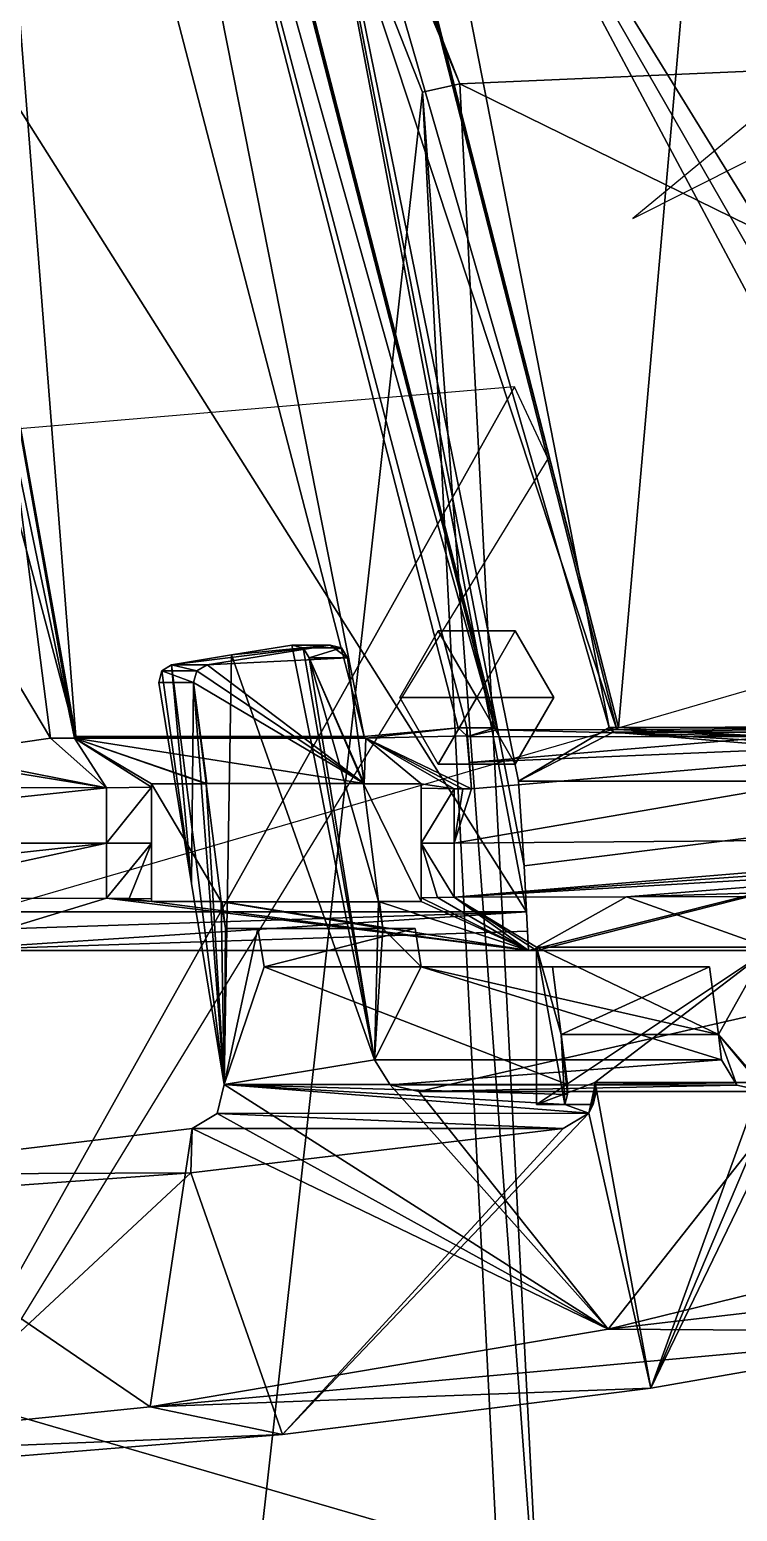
# Model space of a CAD drawing. Header units: millimetres. Extents: x -228 to 228, y -204 to 237.
# Drawn here: x 58.92 to 68.11, y -4.57 to 14.67 of the extents above; entities that cross this region are included whole.
import ezdxf

# ---------------------------------------------------------------- set-up
doc = ezdxf.new("R2010")
doc.units = ezdxf.units.MM
doc.header["$LTSCALE"] = 127.314815
for name, color, linetype in [('2216', 7, 'CONTINUOUS'), ('2518', 7, 'CONTINUOUS'), ('3519', 7, 'CONTINUOUS'), ('3522', 7, 'CONTINUOUS'), ('3524', 7, 'CONTINUOUS'), ('3601', 7, 'CONTINUOUS'), ('3679', 7, 'CONTINUOUS'), ('3680', 7, 'CONTINUOUS'), ('3681', 7, 'CONTINUOUS'), ('3682', 7, 'CONTINUOUS'), ('4965', 7, 'CONTINUOUS'), ('4975', 7, 'CONTINUOUS'), ('4983', 7, 'CONTINUOUS'), ('4984', 7, 'CONTINUOUS'), ('4985', 7, 'CONTINUOUS'), ('4990', 7, 'CONTINUOUS'), ('4994', 7, 'CONTINUOUS'), ('4995', 7, 'CONTINUOUS'), ('4996', 7, 'CONTINUOUS'), ('5001', 7, 'CONTINUOUS'), ('5003', 7, 'CONTINUOUS'), ('5004', 7, 'CONTINUOUS'), ('5005', 7, 'CONTINUOUS'), ('5007', 7, 'CONTINUOUS'), ('5008', 7, 'CONTINUOUS'), ('5010', 7, 'CONTINUOUS'), ('5011', 7, 'CONTINUOUS'), ('5080', 7, 'CONTINUOUS'), ('5081', 7, 'CONTINUOUS'), ('5082', 7, 'CONTINUOUS'), ('5083', 7, 'CONTINUOUS'), ('5084', 7, 'CONTINUOUS'), ('5086', 7, 'CONTINUOUS'), ('5094', 7, 'CONTINUOUS'), ('5101', 7, 'CONTINUOUS'), ('5102', 7, 'CONTINUOUS'), ('5103', 7, 'CONTINUOUS'), ('5105', 7, 'CONTINUOUS'), ('5106', 7, 'CONTINUOUS'), ('5129', 7, 'CONTINUOUS'), ('5130', 7, 'CONTINUOUS'), ('5131', 7, 'CONTINUOUS'), ('5132', 7, 'CONTINUOUS'), ('5134', 7, 'CONTINUOUS'), ('5135', 7, 'CONTINUOUS'), ('5136', 7, 'CONTINUOUS'), ('5137', 7, 'CONTINUOUS'), ('5160', 7, 'CONTINUOUS'), ('5161', 7, 'CONTINUOUS'), ('5169', 7, 'CONTINUOUS'), ('5170', 7, 'CONTINUOUS'), ('5180', 7, 'CONTINUOUS'), ('5182', 7, 'CONTINUOUS'), ('5191', 7, 'CONTINUOUS'), ('5193', 7, 'CONTINUOUS'), ('5194', 7, 'CONTINUOUS'), ('5254', 7, 'CONTINUOUS'), ('5279', 7, 'CONTINUOUS')]:
    doc.layers.add(name, color=color, linetype=linetype)

msp = doc.modelspace()

# ---------------------------------------------------------------- linework, layer by layer
at = {"layer": '2216', "color": 5, "linetype": 'Continuous'}
for points in [[(93.569, 13.453, 1086.02), (47.289, 0, 1088.256), (93.569, -13.453, 1086.02), (93.569, 13.453, 1086.02)], [(47.289, 0, 1088.256), (44.975, -14.613, 1088.256), (93.569, -13.453, 1086.02), (47.289, 0, 1088.256)]]:
    msp.add_3dface(points, dxfattribs=at)
at = {"layer": '2518', "color": 6, "linetype": 'Continuous'}
for points in [[(61.41, 18.205, 1082.098), (58.426, 24.607, 1082.005), (54.318, 10.061, 1080.601), (61.41, 18.205, 1082.098)], [(66.749, 12.218, 1082.586), (78.505, 18.135, 1083.466), (77.713, 21.273, 1083.466), (66.749, 12.218, 1082.586)], [(54.485, -9.124, 1080.601), (65.215, 10.034, 1082.358), (54.484, 9.123, 1080.601), (54.485, -9.124, 1080.601)], [(65.651, 9.098, 1082.395), (65.215, 10.034, 1082.358), (54.485, -9.124, 1080.601), (65.651, 9.098, 1082.395)]]:
    msp.add_3dface(points, dxfattribs=at)
at = {"layer": '3519', "color": 5, "linetype": 'Continuous'}
for points in [[(59.386, -27.633, 1032.99), (47.482, -45.119, 1032.99), (56.261, 33.54, 1032.99), (59.386, -27.633, 1032.99)], [(64.017, 13.86, 1032.99), (59.386, -27.633, 1032.99), (56.261, 33.54, 1032.99), (64.017, 13.86, 1032.99)], [(65.096, -7.265, 1032.99), (59.386, -27.633, 1032.99), (64.017, 13.86, 1032.99), (65.096, -7.265, 1032.99)]]:
    msp.add_3dface(points, dxfattribs=at)
at = {"layer": '3522', "color": 5, "linetype": 'Continuous'}
for points in [[(56.691, 33.796, 1035.99), (82.007, 14.729, 1035.99), (64.505, 13.966, 1035.99), (56.691, 33.796, 1035.99)], [(82.007, 14.729, 1035.99), (93, 0, 1035.99), (64.505, 13.966, 1035.99), (82.007, 14.729, 1035.99)], [(64.505, 13.966, 1035.99), (93, 0, 1035.99), (65.593, -7.321, 1035.99), (64.505, 13.966, 1035.99)], [(93, 0, 1035.99), (89.831, -24.07, 1035.99), (65.593, -7.321, 1035.99), (93, 0, 1035.99)]]:
    msp.add_3dface(points, dxfattribs=at)
at = {"layer": '3524', "color": 5, "linetype": 'Continuous'}
for points in [[(56.691, 33.796, 1035.99), (64.505, 13.966, 1035.99), (56.691, 33.796, 1033.49), (56.691, 33.796, 1035.99)], [(56.691, 33.796, 1033.49), (64.505, 13.966, 1035.99), (64.505, 13.966, 1033.49), (56.691, 33.796, 1033.49)], [(64.505, 13.966, 1035.99), (65.593, -7.321, 1035.99), (64.505, 13.966, 1033.49), (64.505, 13.966, 1035.99)], [(64.505, 13.966, 1033.49), (65.593, -7.321, 1035.99), (65.593, -7.321, 1033.49), (64.505, 13.966, 1033.49)]]:
    msp.add_3dface(points, dxfattribs=at)
at = {"layer": '3601', "color": 5, "linetype": 'Continuous'}
for points in [[(56.261, 33.54, 1032.99), (56.691, 33.796, 1033.49), (64.505, 13.966, 1033.49), (56.261, 33.54, 1032.99)], [(64.017, 13.86, 1032.99), (56.261, 33.54, 1032.99), (64.505, 13.966, 1033.49), (64.017, 13.86, 1032.99)], [(64.017, 13.86, 1032.99), (64.505, 13.966, 1033.49), (65.593, -7.321, 1033.49), (64.017, 13.86, 1032.99)], [(65.096, -7.265, 1032.99), (64.017, 13.86, 1032.99), (65.593, -7.321, 1033.49), (65.096, -7.265, 1032.99)]]:
    msp.add_3dface(points, dxfattribs=at)
at = {"layer": '3679', "color": 5, "linetype": 'Continuous'}
for points in [[(63.722, 6, 1036.99), (64.722, 6, 1036.389), (64.222, 6.866, 1036.99), (63.722, 6, 1036.99)], [(64.222, 6.866, 1036.99), (64.722, 6, 1036.389), (65.222, 6.866, 1036.99), (64.222, 6.866, 1036.99)], [(65.222, 6.866, 1036.99), (64.722, 6, 1036.389), (65.722, 6, 1036.99), (65.222, 6.866, 1036.99)]]:
    msp.add_3dface(points, dxfattribs=at)
at = {"layer": '3680', "color": 5, "linetype": 'Continuous'}
for points in [[(64.223, 6.866, 1037.99), (63.722, 6, 1037.99), (64.222, 6.866, 1036.99), (64.223, 6.866, 1037.99)], [(63.722, 6, 1037.99), (63.722, 6, 1036.99), (64.222, 6.866, 1036.99), (63.722, 6, 1037.99)], [(64.223, 6.866, 1037.99), (64.222, 6.866, 1036.99), (65.222, 6.866, 1036.99), (64.223, 6.866, 1037.99)], [(65.222, 6.866, 1037.99), (64.223, 6.866, 1037.99), (65.222, 6.866, 1036.99), (65.222, 6.866, 1037.99)], [(65.722, 6, 1037.99), (65.222, 6.866, 1037.99), (65.722, 6, 1036.99), (65.722, 6, 1037.99)], [(65.222, 6.866, 1037.99), (65.222, 6.866, 1036.99), (65.722, 6, 1036.99), (65.222, 6.866, 1037.99)]]:
    msp.add_3dface(points, dxfattribs=at)
at = {"layer": '3681', "color": 5, "linetype": 'Continuous'}
for points in [[(64.722, 6, 1036.389), (63.722, 6, 1036.99), (64.222, 5.134, 1036.99), (64.722, 6, 1036.389)], [(65.222, 5.134, 1036.99), (64.722, 6, 1036.389), (64.222, 5.134, 1036.99), (65.222, 5.134, 1036.99)], [(65.722, 6, 1036.99), (64.722, 6, 1036.389), (65.222, 5.134, 1036.99), (65.722, 6, 1036.99)]]:
    msp.add_3dface(points, dxfattribs=at)
at = {"layer": '3682', "color": 5, "linetype": 'Continuous'}
for points in [[(63.722, 6, 1037.99), (64.223, 5.134, 1037.99), (63.722, 6, 1036.99), (63.722, 6, 1037.99)], [(63.722, 6, 1036.99), (64.223, 5.134, 1037.99), (64.222, 5.134, 1036.99), (63.722, 6, 1036.99)], [(65.222, 5.134, 1037.99), (65.722, 6, 1037.99), (65.222, 5.134, 1036.99), (65.222, 5.134, 1037.99)], [(65.722, 6, 1037.99), (65.722, 6, 1036.99), (65.222, 5.134, 1036.99), (65.722, 6, 1037.99)], [(64.223, 5.134, 1037.99), (65.222, 5.134, 1037.99), (64.222, 5.134, 1036.99), (64.223, 5.134, 1037.99)], [(65.222, 5.134, 1037.99), (65.222, 5.134, 1036.99), (64.222, 5.134, 1036.99), (65.222, 5.134, 1037.99)]]:
    msp.add_3dface(points, dxfattribs=at)
at = {"layer": '4965', "color": 6, "linetype": 'Continuous'}
for points in [[(66.428, -2.205, 1078.911), (76.035, -1.078, 1038.931), (71.402, -0.982, 1079.456), (66.428, -2.205, 1078.911)], [(71.202, -2.233, 1038.911), (76.035, -1.078, 1038.931), (66.428, -2.205, 1078.911), (71.202, -2.233, 1038.911)], [(60.482, -3.211, 1078.04), (71.202, -2.233, 1038.911), (66.428, -2.205, 1078.911), (60.482, -3.211, 1078.04)], [(66.982, -2.971, 1038.898), (71.202, -2.233, 1038.911), (60.482, -3.211, 1078.04), (66.982, -2.971, 1038.898)], [(62.2, -3.573, 1038.888), (66.982, -2.971, 1038.898), (60.482, -3.211, 1078.04), (62.2, -3.573, 1038.888)], [(53.464, -3.926, 1076.71), (62.2, -3.573, 1038.888), (60.482, -3.211, 1078.04), (53.464, -3.926, 1076.71)], [(56.893, -4.003, 1038.88), (62.2, -3.573, 1038.888), (53.464, -3.926, 1076.71), (56.893, -4.003, 1038.88)]]:
    msp.add_3dface(points, dxfattribs=at)
at = {"layer": '4975', "color": 6, "linetype": 'Continuous'}
for points in [[(63.971, 0.883, 1078.642), (69.935, 2.241, 1079.377), (68.475, 0.883, 1041.961), (63.971, 0.883, 1078.642)], [(61.026, 0.4, 1078.19), (61.008, -0.174, 1038.947), (56.061, -0.197, 1077.301), (61.026, 0.4, 1078.19)], [(65.843, 0.4, 1038.957), (61.008, -0.174, 1038.947), (61.026, 0.4, 1078.19), (65.843, 0.4, 1038.957)], [(61.008, -0.174, 1038.947), (55.133, -0.596, 1038.94), (56.061, -0.197, 1077.301), (61.008, -0.174, 1038.947)]]:
    msp.add_3dface(points, dxfattribs=at)
at = {"layer": '4983', "color": 6, "linetype": 'Continuous'}
for points in [[(63.394, 1.295, 1078.567), (63.447, 3.348, 1075.41), (62.547, 6.514, 1078.533), (63.394, 1.295, 1078.567)], [(62.547, 6.514, 1078.533), (63.447, 3.348, 1075.41), (63.251, 4.879, 1074.971), (62.547, 6.514, 1078.533)], [(63.046, 6.514, 1074.469), (62.547, 6.514, 1078.533), (63.259, 4.88, 1074.906), (63.046, 6.514, 1074.469)], [(63.259, 4.88, 1074.906), (62.547, 6.514, 1078.533), (63.251, 4.879, 1074.971), (63.259, 4.88, 1074.906)], [(63.503, 3, 1075.41), (63.447, 3.348, 1075.41), (63.394, 1.295, 1078.567), (63.503, 3, 1075.41)], [(63.458, 3.346, 1075.317), (63.447, 3.348, 1075.41), (63.503, 3, 1075.41), (63.458, 3.346, 1075.317)], [(64.002, 2.5, 1072.01), (63.503, 3, 1075.41), (63.394, 1.295, 1078.567), (64.002, 2.5, 1072.01)], [(63.921, 3, 1072.01), (63.503, 3, 1075.41), (64.002, 2.5, 1072.01), (63.921, 3, 1072.01)], [(67.903, 1.295, 1041.843), (64.002, 2.5, 1072.01), (63.394, 1.295, 1078.567), (67.903, 1.295, 1041.843)], [(67.747, 2.5, 1041.514), (64.002, 2.5, 1072.01), (67.861, 1.623, 1041.749), (67.747, 2.5, 1041.514)], [(67.861, 1.623, 1041.749), (64.002, 2.5, 1072.01), (67.903, 1.295, 1041.843), (67.861, 1.623, 1041.749)]]:
    msp.add_3dface(points, dxfattribs=at)
at = {"layer": '4984', "color": 6, "linetype": 'Continuous'}
for points in [[(61.54, 6.551, 1078.379), (62.82, 6.679, 1074.424), (60.759, 6.423, 1078.252), (61.54, 6.551, 1078.379)], [(60.759, 6.423, 1078.252), (62.82, 6.679, 1074.424), (61.22, 6.423, 1074.493), (60.759, 6.423, 1078.252)], [(62.32, 6.679, 1078.502), (62.82, 6.679, 1074.424), (61.54, 6.551, 1078.379), (62.32, 6.679, 1078.502)]]:
    msp.add_3dface(points, dxfattribs=at)
at = {"layer": '4985', "color": 6, "linetype": 'Continuous'}
for points in [[(60.596, 6.194, 1078.222), (61.046, 6.194, 1074.554), (61.019, 3.582, 1078.245), (60.596, 6.194, 1078.222)], [(61.019, 3.582, 1078.245), (61.046, 6.194, 1074.554), (61.442, 0.975, 1078.266), (61.019, 3.582, 1078.245)], [(61.217, 4.88, 1074.906), (61.21, 4.879, 1074.971), (61.046, 6.194, 1074.554), (61.217, 4.88, 1074.906)], [(61.046, 6.194, 1074.554), (61.21, 4.879, 1074.971), (61.442, 0.975, 1078.266), (61.046, 6.194, 1074.554)], [(61.21, 4.879, 1074.971), (61.405, 3.348, 1075.41), (61.442, 0.975, 1078.266), (61.21, 4.879, 1074.971)], [(61.442, 0.975, 1078.266), (61.405, 3.348, 1075.41), (61.462, 3, 1075.41), (61.442, 0.975, 1078.266)], [(61.462, 3, 1075.41), (61.405, 3.348, 1075.41), (61.417, 3.346, 1075.317), (61.462, 3, 1075.41)], [(61.961, 2.5, 1072.01), (61.442, 0.975, 1078.266), (61.88, 3, 1072.01), (61.961, 2.5, 1072.01)], [(61.88, 3, 1072.01), (61.442, 0.975, 1078.266), (61.462, 3, 1075.41), (61.88, 3, 1072.01)], [(65.903, 0.975, 1041.935), (61.442, 0.975, 1078.266), (61.961, 2.5, 1072.01), (65.903, 0.975, 1041.935)], [(65.706, 2.5, 1041.514), (65.903, 0.975, 1041.935), (61.961, 2.5, 1072.01), (65.706, 2.5, 1041.514)], [(65.82, 1.623, 1041.749), (65.903, 0.975, 1041.935), (65.706, 2.5, 1041.514), (65.82, 1.623, 1041.749)], [(66.258, 1, 1039.01), (66.263, 1, 1038.968), (66.262, 0.975, 1039.01), (66.258, 1, 1039.01)], [(66.263, 1, 1038.968), (66.267, 0.975, 1038.967), (66.262, 0.975, 1039.01), (66.263, 1, 1038.968)]]:
    msp.add_3dface(points, dxfattribs=at)
at = {"layer": '4990', "color": 6, "linetype": 'Continuous'}
for points in [[(61.54, 6.551, 1078.379), (60.759, 6.423, 1078.252), (61.442, 0.975, 1078.266), (61.54, 6.551, 1078.379)], [(63.394, 1.295, 1078.567), (61.54, 6.551, 1078.379), (61.442, 0.975, 1078.266), (63.394, 1.295, 1078.567)], [(63.394, 1.295, 1078.567), (62.32, 6.679, 1078.502), (61.54, 6.551, 1078.379), (63.394, 1.295, 1078.567)], [(62.32, 6.679, 1078.502), (63.394, 1.295, 1078.567), (62.467, 6.644, 1078.523), (62.32, 6.679, 1078.502)], [(63.394, 1.295, 1078.567), (62.547, 6.514, 1078.533), (62.467, 6.644, 1078.523), (63.394, 1.295, 1078.567)], [(61.019, 3.582, 1078.245), (60.759, 6.423, 1078.252), (60.631, 6.343, 1078.23), (61.019, 3.582, 1078.245)], [(60.759, 6.423, 1078.252), (61.019, 3.582, 1078.245), (61.442, 0.975, 1078.266), (60.759, 6.423, 1078.252)], [(60.596, 6.194, 1078.222), (61.019, 3.582, 1078.245), (60.631, 6.343, 1078.23), (60.596, 6.194, 1078.222)], [(66.428, -2.205, 1078.911), (69.935, 2.241, 1079.377), (63.971, 0.883, 1078.642), (66.428, -2.205, 1078.911)], [(66.428, -2.205, 1078.911), (71.402, -0.982, 1079.456), (69.935, 2.241, 1079.377), (66.428, -2.205, 1078.911)], [(63.394, 1.295, 1078.567), (61.442, 0.975, 1078.266), (63.597, 0.967, 1078.59), (63.394, 1.295, 1078.567)], [(66.428, -2.205, 1078.911), (61.442, 0.975, 1078.266), (61.352, 0.598, 1078.246), (66.428, -2.205, 1078.911)], [(61.442, 0.975, 1078.266), (66.428, -2.205, 1078.911), (63.597, 0.967, 1078.59), (61.442, 0.975, 1078.266)], [(66.428, -2.205, 1078.911), (63.971, 0.883, 1078.642), (63.597, 0.967, 1078.59), (66.428, -2.205, 1078.911)], [(61.026, 0.4, 1078.19), (66.428, -2.205, 1078.911), (61.352, 0.598, 1078.246), (61.026, 0.4, 1078.19)], [(60.482, -3.211, 1078.04), (61.026, 0.4, 1078.19), (56.061, -0.197, 1077.301), (60.482, -3.211, 1078.04)], [(60.482, -3.211, 1078.04), (66.428, -2.205, 1078.911), (61.026, 0.4, 1078.19), (60.482, -3.211, 1078.04)], [(53.464, -3.926, 1076.71), (60.482, -3.211, 1078.04), (56.061, -0.197, 1077.301), (53.464, -3.926, 1076.71)]]:
    msp.add_3dface(points, dxfattribs=at)
at = {"layer": '4994', "color": 6, "linetype": 'Continuous'}
for points in [[(63.503, 3, 1075.41), (61.88, 3, 1072.01), (61.462, 3, 1075.41), (63.503, 3, 1075.41)], [(63.503, 3, 1075.41), (63.921, 3, 1072.01), (61.88, 3, 1072.01), (63.503, 3, 1075.41)]]:
    msp.add_3dface(points, dxfattribs=at)
at = {"layer": '4995', "color": 6, "linetype": 'Continuous'}
for points in [[(64.002, 2.5, 1072.01), (65.706, 2.5, 1041.514), (61.961, 2.5, 1072.01), (64.002, 2.5, 1072.01)], [(64.002, 2.5, 1072.01), (67.747, 2.5, 1041.514), (65.706, 2.5, 1041.514), (64.002, 2.5, 1072.01)]]:
    msp.add_3dface(points, dxfattribs=at)
at = {"layer": '4996', "color": 6, "linetype": 'Continuous'}
for points in [[(63.921, 3, 1072.01), (61.961, 2.5, 1072.01), (61.88, 3, 1072.01), (63.921, 3, 1072.01)], [(63.921, 3, 1072.01), (64.002, 2.5, 1072.01), (61.961, 2.5, 1072.01), (63.921, 3, 1072.01)]]:
    msp.add_3dface(points, dxfattribs=at)
at = {"layer": '5001', "color": 6, "linetype": 'Continuous'}
for points in [[(62.82, 6.679, 1074.424), (63.046, 6.514, 1074.469), (61.22, 6.423, 1074.493), (62.82, 6.679, 1074.424)], [(63.046, 6.514, 1074.469), (62.82, 6.679, 1074.424), (62.968, 6.644, 1074.433), (63.046, 6.514, 1074.469)], [(61.22, 6.423, 1074.493), (63.259, 4.88, 1074.906), (61.087, 6.344, 1074.514), (61.22, 6.423, 1074.493)], [(63.046, 6.514, 1074.469), (63.259, 4.88, 1074.906), (61.22, 6.423, 1074.493), (63.046, 6.514, 1074.469)], [(63.259, 4.88, 1074.906), (61.046, 6.194, 1074.554), (61.087, 6.344, 1074.514), (63.259, 4.88, 1074.906)], [(63.259, 4.88, 1074.906), (61.217, 4.88, 1074.906), (61.046, 6.194, 1074.554), (63.259, 4.88, 1074.906)], [(63.458, 3.346, 1075.317), (63.503, 3, 1075.41), (61.417, 3.346, 1075.317), (63.458, 3.346, 1075.317)], [(63.503, 3, 1075.41), (61.462, 3, 1075.41), (61.417, 3.346, 1075.317), (63.503, 3, 1075.41)]]:
    msp.add_3dface(points, dxfattribs=at)
at = {"layer": '5003', "color": 6, "linetype": 'Continuous'}
for points in [[(65.266, 4.913, 1039.01), (74.163, 4.913, 1039.01), (65.339, 3.814, 1039.01), (65.266, 4.913, 1039.01)], [(65.339, 3.814, 1039.01), (74.163, 4.913, 1039.01), (65.394, 2.712, 1039.01), (65.339, 3.814, 1039.01)], [(65.394, 2.712, 1039.01), (74.163, 4.913, 1039.01), (65.5, 2.712, 1039.01), (65.394, 2.712, 1039.01)], [(65.5, 2.712, 1039.01), (74.163, 4.913, 1039.01), (68.5, 2.712, 1039.01), (65.5, 2.712, 1039.01)], [(66.258, 1, 1039.01), (65.5, 0.712, 1039.01), (68.5, 2.712, 1039.01), (66.258, 1, 1039.01)], [(65.5, 0.712, 1039.01), (65.5, 2.712, 1039.01), (68.5, 2.712, 1039.01), (65.5, 0.712, 1039.01)], [(68.415, 1, 1039.01), (66.258, 1, 1039.01), (68.5, 2.712, 1039.01), (68.415, 1, 1039.01)], [(66.258, 1, 1039.01), (66.233, 0.712, 1039.01), (65.5, 0.712, 1039.01), (66.258, 1, 1039.01)], [(66.258, 1, 1039.01), (66.262, 0.975, 1039.01), (66.233, 0.712, 1039.01), (66.258, 1, 1039.01)], [(66.233, 0.712, 1039.01), (66.262, 0.975, 1039.01), (66.265, 0.842, 1039.01), (66.233, 0.712, 1039.01)]]:
    msp.add_3dface(points, dxfattribs=at)
at = {"layer": '5004', "color": 6, "linetype": 'Continuous'}
for points in [[(59.499, 5.471, 1041.01), (57.755, 15.311, 1041.01), (58.686, 9.387, 1041.01), (59.499, 5.471, 1041.01)], [(59.187, 5.471, 1041.01), (59.499, 5.471, 1041.01), (58.686, 9.387, 1041.01), (59.187, 5.471, 1041.01)]]:
    msp.add_3dface(points, dxfattribs=at)
at = {"layer": '5005', "color": 6, "linetype": 'Continuous'}
for points in [[(56.556, 3.381, 1077.332), (57.686, 2.712, 1039.01), (59.916, 3.392, 1077.945), (56.556, 3.381, 1077.332)], [(57.686, 2.712, 1039.01), (65.394, 2.712, 1039.01), (59.916, 3.392, 1077.945), (57.686, 2.712, 1039.01)], [(59.916, 3.392, 1077.945), (65.394, 2.712, 1039.01), (60.5, 3.348, 1075.41), (59.916, 3.392, 1077.945)], [(60.208, 3.388, 1077.698), (59.916, 3.392, 1077.945), (60.5, 3.348, 1075.41), (60.208, 3.388, 1077.698)], [(60.5, 3.383, 1077.452), (60.208, 3.388, 1077.698), (60.5, 3.348, 1075.41), (60.5, 3.383, 1077.452)], [(65.394, 2.712, 1039.01), (61.405, 3.348, 1075.41), (60.5, 3.348, 1075.41), (65.394, 2.712, 1039.01)], [(61.417, 3.346, 1075.317), (61.405, 3.348, 1075.41), (65.394, 2.712, 1039.01), (61.417, 3.346, 1075.317)], [(63.458, 3.346, 1075.317), (61.417, 3.346, 1075.317), (65.394, 2.712, 1039.01), (63.458, 3.346, 1075.317)], [(63.447, 3.348, 1075.41), (63.458, 3.346, 1075.317), (64, 3.348, 1075.41), (63.447, 3.348, 1075.41)], [(63.458, 3.346, 1075.317), (65.394, 2.712, 1039.01), (64, 3.348, 1075.41), (63.458, 3.346, 1075.317)], [(64, 3.396, 1078.155), (65.394, 2.712, 1039.01), (64.215, 3.4, 1078.402), (64, 3.396, 1078.155)], [(64, 3.348, 1075.41), (65.394, 2.712, 1039.01), (64, 3.396, 1078.155), (64, 3.348, 1075.41)], [(64.215, 3.4, 1078.402), (65.394, 2.712, 1039.01), (64.43, 3.404, 1078.65), (64.215, 3.4, 1078.402)], [(66.666, 3.41, 1078.948), (64.43, 3.404, 1078.65), (65.5, 2.755, 1041.424), (66.666, 3.41, 1078.948)], [(65.394, 2.712, 1039.01), (65.5, 2.712, 1039.01), (64.43, 3.404, 1078.65), (65.394, 2.712, 1039.01)], [(64.43, 3.404, 1078.65), (65.5, 2.712, 1039.01), (65.5, 2.755, 1041.424), (64.43, 3.404, 1078.65)], [(68.5, 2.755, 1041.424), (66.666, 3.41, 1078.948), (65.5, 2.755, 1041.424), (68.5, 2.755, 1041.424)], [(68.913, 3.414, 1079.212), (66.666, 3.41, 1078.948), (68.5, 2.755, 1041.424), (68.913, 3.414, 1079.212)]]:
    msp.add_3dface(points, dxfattribs=at)
at = {"layer": '5007', "color": 6, "linetype": 'Continuous'}
for points in [[(64.43, 4.109, 1078.656), (73.767, 4.184, 1079.665), (72.434, 5.483, 1079.566), (64.43, 4.109, 1078.656)], [(64.656, 4.814, 1078.694), (64.43, 4.109, 1078.656), (72.434, 5.483, 1079.566), (64.656, 4.814, 1078.694)], [(64.602, 5.494, 1078.694), (64.63, 5.154, 1078.694), (68.571, 5.487, 1079.189), (64.602, 5.494, 1078.694)], [(68.571, 5.487, 1079.189), (64.63, 5.154, 1078.694), (72.434, 5.483, 1079.566), (68.571, 5.487, 1079.189)], [(64.63, 5.154, 1078.694), (64.656, 4.814, 1078.694), (72.434, 5.483, 1079.566), (64.63, 5.154, 1078.694)], [(59.916, 4.826, 1077.962), (56.558, 4.837, 1077.352), (53.161, 4.109, 1076.648), (59.916, 4.826, 1077.962)], [(59.916, 4.826, 1077.962), (53.161, 4.109, 1076.648), (59.916, 4.109, 1077.952), (59.916, 4.826, 1077.962)], [(64.656, 4.814, 1078.694), (64.543, 4.814, 1078.678), (64.43, 4.109, 1078.656), (64.656, 4.814, 1078.694)], [(64.543, 4.814, 1078.678), (64.431, 4.814, 1078.662), (64.43, 4.109, 1078.656), (64.543, 4.814, 1078.678)], [(53.161, 3.369, 1076.637), (56.556, 3.381, 1077.332), (59.916, 4.109, 1077.952), (53.161, 3.369, 1076.637)], [(53.161, 4.109, 1076.648), (53.161, 3.369, 1076.637), (59.916, 4.109, 1077.952), (53.161, 4.109, 1076.648)], [(56.556, 3.381, 1077.332), (59.916, 3.392, 1077.945), (59.916, 4.109, 1077.952), (56.556, 3.381, 1077.332)], [(73.767, 4.184, 1079.665), (64.43, 3.404, 1078.65), (73.186, 4.035, 1079.62), (73.767, 4.184, 1079.665)], [(64.43, 3.404, 1078.65), (73.767, 4.184, 1079.665), (64.43, 4.109, 1078.656), (64.43, 3.404, 1078.65)], [(73.186, 4.035, 1079.62), (64.43, 3.404, 1078.65), (72.595, 3.884, 1079.571), (73.186, 4.035, 1079.62)], [(64.43, 3.404, 1078.65), (66.666, 3.41, 1078.948), (72.595, 3.884, 1079.571), (64.43, 3.404, 1078.65)], [(72.595, 3.884, 1079.571), (66.666, 3.41, 1078.948), (70.761, 3.533, 1079.404), (72.595, 3.884, 1079.571)], [(66.666, 3.41, 1078.948), (68.913, 3.414, 1079.212), (70.761, 3.533, 1079.404), (66.666, 3.41, 1078.948)]]:
    msp.add_3dface(points, dxfattribs=at)
at = {"layer": '5008', "color": 6, "linetype": 'Continuous'}
for points in [[(57.906, 26.056, 1040.41), (63.26, 5.492, 1040.41), (59.147, 26.284, 1075.51), (57.906, 26.056, 1040.41)], [(59.147, 26.284, 1075.51), (63.26, 5.492, 1040.41), (64.481, 5.605, 1075.51), (59.147, 26.284, 1075.51)], [(63.26, 5.492, 1040.41), (63.283, 5.471, 1041.01), (64.481, 5.605, 1075.51), (63.26, 5.492, 1040.41)], [(64.481, 5.605, 1075.51), (63.283, 5.471, 1041.01), (64.592, 5.503, 1078.449), (64.481, 5.605, 1075.51)], [(63.283, 5.471, 1041.01), (64.656, 4.814, 1078.694), (64.592, 5.503, 1078.449), (63.283, 5.471, 1041.01)], [(64.656, 4.814, 1078.694), (64.63, 5.154, 1078.694), (64.592, 5.503, 1078.449), (64.656, 4.814, 1078.694)], [(64.63, 5.154, 1078.694), (64.602, 5.494, 1078.694), (64.592, 5.503, 1078.449), (64.63, 5.154, 1078.694)]]:
    msp.add_3dface(points, dxfattribs=at)
at = {"layer": '5010', "color": 6, "linetype": 'Continuous'}
for points in [[(65.266, 4.913, 1039.01), (65.339, 3.814, 1039.01), (62.004, 20.947, 1038.91), (65.266, 4.913, 1039.01)], [(65.266, 4.913, 1039.01), (62.004, 20.947, 1038.91), (66.443, 5.61, 1074.21), (65.266, 4.913, 1039.01)], [(62.004, 20.947, 1038.91), (65.339, 3.814, 1039.01), (65.368, 3.216, 1038.91), (62.004, 20.947, 1038.91)], [(66.443, 5.61, 1074.21), (62.004, 20.947, 1038.91), (63.666, 19.818, 1074.21), (66.443, 5.61, 1074.21)], [(66.494, 5.55, 1075.51), (65.266, 4.913, 1039.01), (66.443, 5.61, 1074.21), (66.494, 5.55, 1075.51)], [(66.491, 5.58, 1075.51), (66.494, 5.55, 1075.51), (66.443, 5.61, 1074.21), (66.491, 5.58, 1075.51)], [(66.489, 5.61, 1075.51), (66.491, 5.58, 1075.51), (66.443, 5.61, 1074.21), (66.489, 5.61, 1075.51)], [(65.339, 3.814, 1039.01), (65.394, 2.712, 1039.01), (65.368, 3.216, 1038.91), (65.339, 3.814, 1039.01)], [(65.368, 3.216, 1038.91), (65.394, 2.712, 1039.01), (65.381, 2.964, 1038.96), (65.368, 3.216, 1038.91)]]:
    msp.add_3dface(points, dxfattribs=at)
at = {"layer": '5011', "color": 6, "linetype": 'Continuous'}
for points in [[(74.163, 4.913, 1039.01), (65.266, 4.913, 1039.01), (66.494, 5.55, 1075.51), (74.163, 4.913, 1039.01)], [(74.163, 4.913, 1039.01), (66.494, 5.55, 1075.51), (71.837, 5.235, 1057.473), (74.163, 4.913, 1039.01)], [(66.494, 5.55, 1075.51), (69.559, 5.55, 1075.51), (71.837, 5.235, 1057.473), (66.494, 5.55, 1075.51)]]:
    msp.add_3dface(points, dxfattribs=at)
at = {"layer": '5080', "color": 6, "linetype": 'Continuous'}
for points in [[(61.093, 27.015, 1075.51), (66.564, 5.61, 1075.51), (68.227, 24.522, 1075.51), (61.093, 27.015, 1075.51)], [(59.593, 26.452, 1075.51), (59.147, 26.284, 1075.51), (64.959, 5.606, 1075.51), (59.593, 26.452, 1075.51)], [(59.147, 26.284, 1075.51), (64.481, 5.605, 1075.51), (64.592, 5.605, 1075.51), (59.147, 26.284, 1075.51)], [(64.959, 5.606, 1075.51), (59.147, 26.284, 1075.51), (64.592, 5.605, 1075.51), (64.959, 5.606, 1075.51)], [(68.227, 24.522, 1075.51), (66.564, 5.61, 1075.51), (72.281, 5.624, 1075.51), (68.227, 24.522, 1075.51)]]:
    msp.add_3dface(points, dxfattribs=at)
at = {"layer": '5081', "color": 6, "linetype": 'Continuous'}
for points in [[(66.489, 5.61, 1075.51), (66.443, 5.61, 1074.21), (71.236, 5.622, 1074.21), (66.489, 5.61, 1075.51)], [(66.489, 5.61, 1075.51), (71.236, 5.622, 1074.21), (70.87, 5.621, 1075.51), (66.489, 5.61, 1075.51)]]:
    msp.add_3dface(points, dxfattribs=at)
at = {"layer": '5082', "color": 6, "linetype": 'Continuous'}
for points in [[(66.491, 5.58, 1075.51), (66.489, 5.61, 1075.51), (70.87, 5.621, 1075.51), (66.491, 5.58, 1075.51)], [(66.494, 5.55, 1075.51), (66.491, 5.58, 1075.51), (70.87, 5.621, 1075.51), (66.494, 5.55, 1075.51)], [(66.494, 5.55, 1075.51), (70.87, 5.621, 1075.51), (69.559, 5.55, 1075.51), (66.494, 5.55, 1075.51)]]:
    msp.add_3dface(points, dxfattribs=at)
at = {"layer": '5083', "color": 6, "linetype": 'Continuous'}
for points in [[(66.54, 5.584, 1076.26), (61.08, 26.982, 1076.26), (59.628, 26.437, 1076.26), (66.54, 5.584, 1076.26)], [(64.987, 5.58, 1076.26), (66.54, 5.584, 1076.26), (59.628, 26.437, 1076.26), (64.987, 5.58, 1076.26)]]:
    msp.add_3dface(points, dxfattribs=at)
at = {"layer": '5084', "color": 6, "linetype": 'Continuous'}
for points in [[(62.004, 20.947, 1038.91), (65.368, 3.216, 1038.91), (53.197, 22.485, 1038.91), (62.004, 20.947, 1038.91)], [(53.197, 22.485, 1038.91), (65.368, 3.216, 1038.91), (57.664, 3.216, 1038.91), (53.197, 22.485, 1038.91)]]:
    msp.add_3dface(points, dxfattribs=at)
at = {"layer": '5086', "color": 6, "linetype": 'Continuous'}
for points in [[(57.664, 3.216, 1038.91), (65.368, 3.216, 1038.91), (57.676, 2.964, 1038.96), (57.664, 3.216, 1038.91)], [(65.368, 3.216, 1038.91), (57.686, 2.712, 1039.01), (57.676, 2.964, 1038.96), (65.368, 3.216, 1038.91)], [(57.686, 2.712, 1039.01), (65.368, 3.216, 1038.91), (65.381, 2.964, 1038.96), (57.686, 2.712, 1039.01)], [(65.394, 2.712, 1039.01), (57.686, 2.712, 1039.01), (65.381, 2.964, 1038.96), (65.394, 2.712, 1039.01)]]:
    msp.add_3dface(points, dxfattribs=at)
at = {"layer": '5094', "color": 6, "linetype": 'Continuous'}
for points in [[(59.187, 5.471, 1041.01), (58.686, 9.387, 1041.01), (56.997, 9.142, 1055.083), (59.187, 5.471, 1041.01)], [(59.187, 5.471, 1041.01), (56.997, 9.142, 1055.083), (57.715, 5.259, 1053.157), (59.187, 5.471, 1041.01)]]:
    msp.add_3dface(points, dxfattribs=at)
at = {"layer": '5101', "color": 6, "linetype": 'Continuous'}
for points in [[(64, 4.823, 1078.167), (64, 4.879, 1074.971), (64, 4.107, 1078.16), (64, 4.823, 1078.167)], [(64, 4.879, 1074.971), (64, 3.348, 1075.41), (64, 3.396, 1078.155), (64, 4.879, 1074.971)], [(64, 4.879, 1074.971), (64, 3.396, 1078.155), (64, 4.107, 1078.16), (64, 4.879, 1074.971)]]:
    msp.add_3dface(points, dxfattribs=at)
at = {"layer": '5102', "color": 6, "linetype": 'Continuous'}
for points in [[(60.5, 4.879, 1074.971), (60.5, 4.835, 1077.469), (60.5, 3.348, 1075.41), (60.5, 4.879, 1074.971)], [(60.5, 3.348, 1075.41), (60.5, 4.835, 1077.469), (60.5, 4.108, 1077.46), (60.5, 3.348, 1075.41)], [(60.5, 3.383, 1077.452), (60.5, 3.348, 1075.41), (60.5, 4.108, 1077.46), (60.5, 3.383, 1077.452)]]:
    msp.add_3dface(points, dxfattribs=at)
at = {"layer": '5103', "color": 6, "linetype": 'Continuous'}
for points in [[(61.405, 3.348, 1075.41), (61.21, 4.879, 1074.971), (60.5, 4.879, 1074.971), (61.405, 3.348, 1075.41)], [(61.405, 3.348, 1075.41), (60.5, 4.879, 1074.971), (60.5, 3.348, 1075.41), (61.405, 3.348, 1075.41)], [(63.251, 4.879, 1074.971), (63.447, 3.348, 1075.41), (64, 3.348, 1075.41), (63.251, 4.879, 1074.971)], [(64, 4.879, 1074.971), (63.251, 4.879, 1074.971), (64, 3.348, 1075.41), (64, 4.879, 1074.971)]]:
    msp.add_3dface(points, dxfattribs=at)
at = {"layer": '5105', "color": 6, "linetype": 'Continuous'}
for points in [[(64.431, 4.814, 1078.662), (64, 4.823, 1078.167), (64, 4.107, 1078.16), (64.431, 4.814, 1078.662)], [(64.43, 4.109, 1078.656), (64.431, 4.814, 1078.662), (64, 4.107, 1078.16), (64.43, 4.109, 1078.656)], [(64.43, 3.404, 1078.65), (64.43, 4.109, 1078.656), (64, 4.107, 1078.16), (64.43, 3.404, 1078.65)], [(64.43, 3.404, 1078.65), (64, 4.107, 1078.16), (64.215, 3.4, 1078.402), (64.43, 3.404, 1078.65)], [(64, 3.396, 1078.155), (64.215, 3.4, 1078.402), (64, 4.107, 1078.16), (64, 3.396, 1078.155)]]:
    msp.add_3dface(points, dxfattribs=at)
at = {"layer": '5106', "color": 6, "linetype": 'Continuous'}
for points in [[(60.5, 4.835, 1077.469), (59.916, 4.826, 1077.962), (59.916, 4.109, 1077.952), (60.5, 4.835, 1077.469)], [(60.5, 4.835, 1077.469), (59.916, 4.109, 1077.952), (60.5, 4.108, 1077.46), (60.5, 4.835, 1077.469)], [(59.916, 4.109, 1077.952), (59.916, 3.392, 1077.945), (60.5, 4.108, 1077.46), (59.916, 4.109, 1077.952)], [(59.916, 3.392, 1077.945), (60.208, 3.388, 1077.698), (60.5, 4.108, 1077.46), (59.916, 3.392, 1077.945)], [(60.208, 3.388, 1077.698), (60.5, 3.383, 1077.452), (60.5, 4.108, 1077.46), (60.208, 3.388, 1077.698)]]:
    msp.add_3dface(points, dxfattribs=at)
at = {"layer": '5129', "color": 6, "linetype": 'Continuous'}
for points in [[(57.715, 5.259, 1053.157), (59.916, 4.826, 1077.962), (59.187, 5.471, 1041.01), (57.715, 5.259, 1053.157)], [(59.187, 5.471, 1041.01), (59.916, 4.826, 1077.962), (59.499, 5.471, 1041.01), (59.187, 5.471, 1041.01)], [(61.217, 4.88, 1074.906), (63.259, 4.88, 1074.906), (59.499, 5.471, 1041.01), (61.217, 4.88, 1074.906)], [(59.499, 5.471, 1041.01), (63.259, 4.88, 1074.906), (63.283, 5.471, 1041.01), (59.499, 5.471, 1041.01)], [(61.21, 4.879, 1074.971), (61.217, 4.88, 1074.906), (59.499, 5.471, 1041.01), (61.21, 4.879, 1074.971)], [(60.5, 4.879, 1074.971), (61.21, 4.879, 1074.971), (59.499, 5.471, 1041.01), (60.5, 4.879, 1074.971)], [(60.5, 4.835, 1077.469), (60.5, 4.879, 1074.971), (59.499, 5.471, 1041.01), (60.5, 4.835, 1077.469)], [(59.916, 4.826, 1077.962), (60.5, 4.835, 1077.469), (59.499, 5.471, 1041.01), (59.916, 4.826, 1077.962)], [(63.283, 5.471, 1041.01), (63.259, 4.88, 1074.906), (64, 4.879, 1074.971), (63.283, 5.471, 1041.01)], [(64.656, 4.814, 1078.694), (63.283, 5.471, 1041.01), (64.543, 4.814, 1078.678), (64.656, 4.814, 1078.694)], [(64.543, 4.814, 1078.678), (63.283, 5.471, 1041.01), (64.431, 4.814, 1078.662), (64.543, 4.814, 1078.678)], [(64.431, 4.814, 1078.662), (63.283, 5.471, 1041.01), (64, 4.879, 1074.971), (64.431, 4.814, 1078.662)], [(59.916, 4.826, 1077.962), (57.474, 5.225, 1055.142), (56.558, 4.837, 1077.352), (59.916, 4.826, 1077.962)], [(57.715, 5.259, 1053.157), (57.474, 5.225, 1055.142), (59.916, 4.826, 1077.962), (57.715, 5.259, 1053.157)], [(63.259, 4.88, 1074.906), (63.251, 4.879, 1074.971), (64, 4.879, 1074.971), (63.259, 4.88, 1074.906)], [(64, 4.823, 1078.167), (64.431, 4.814, 1078.662), (64, 4.879, 1074.971), (64, 4.823, 1078.167)]]:
    msp.add_3dface(points, dxfattribs=at)
at = {"layer": '5130', "color": 6, "linetype": 'Continuous'}
for points in [[(59.518, 5.492, 1040.41), (57.906, 26.056, 1040.41), (54.407, 24.748, 1040.41), (59.518, 5.492, 1040.41)], [(63.26, 5.492, 1040.41), (57.906, 26.056, 1040.41), (59.518, 5.492, 1040.41), (63.26, 5.492, 1040.41)]]:
    msp.add_3dface(points, dxfattribs=at)
at = {"layer": '5131', "color": 6, "linetype": 'Continuous'}
for points in [[(57.755, 15.311, 1041.01), (59.518, 5.492, 1040.41), (54.407, 24.748, 1040.41), (57.755, 15.311, 1041.01)], [(57.755, 15.311, 1041.01), (59.499, 5.471, 1041.01), (59.518, 5.492, 1040.41), (57.755, 15.311, 1041.01)]]:
    msp.add_3dface(points, dxfattribs=at)
at = {"layer": '5132', "color": 6, "linetype": 'Continuous'}
for points in [[(59.499, 5.471, 1041.01), (63.283, 5.471, 1041.01), (59.518, 5.492, 1040.41), (59.499, 5.471, 1041.01)], [(63.283, 5.471, 1041.01), (63.26, 5.492, 1040.41), (59.518, 5.492, 1040.41), (63.283, 5.471, 1041.01)]]:
    msp.add_3dface(points, dxfattribs=at)
at = {"layer": '5134', "color": 6, "linetype": 'Continuous'}
for points in [[(64.602, 5.494, 1078.694), (64.959, 5.606, 1075.51), (64.592, 5.605, 1075.51), (64.602, 5.494, 1078.694)], [(64.592, 5.503, 1078.449), (64.602, 5.494, 1078.694), (64.592, 5.605, 1075.51), (64.592, 5.503, 1078.449)], [(64.959, 5.606, 1075.51), (64.602, 5.494, 1078.694), (64.987, 5.58, 1076.26), (64.959, 5.606, 1075.51)], [(64.602, 5.494, 1078.694), (68.571, 5.487, 1079.189), (64.987, 5.58, 1076.26), (64.602, 5.494, 1078.694)], [(68.571, 5.487, 1079.189), (66.54, 5.584, 1076.26), (64.987, 5.58, 1076.26), (68.571, 5.487, 1079.189)], [(68.571, 5.487, 1079.189), (66.564, 5.61, 1075.51), (66.54, 5.584, 1076.26), (68.571, 5.487, 1079.189)], [(66.564, 5.61, 1075.51), (68.571, 5.487, 1079.189), (72.281, 5.624, 1075.51), (66.564, 5.61, 1075.51)]]:
    msp.add_3dface(points, dxfattribs=at)
at = {"layer": '5135', "color": 6, "linetype": 'Continuous'}
msp.add_3dface([(64.481, 5.605, 1075.51), (64.592, 5.503, 1078.449), (64.592, 5.605, 1075.51), (64.481, 5.605, 1075.51)], dxfattribs=at)
at = {"layer": '5136', "color": 6, "linetype": 'Continuous'}
for points in [[(66.564, 5.61, 1075.51), (61.093, 27.015, 1075.51), (61.08, 26.982, 1076.26), (66.564, 5.61, 1075.51)], [(66.564, 5.61, 1075.51), (61.08, 26.982, 1076.26), (66.54, 5.584, 1076.26), (66.564, 5.61, 1075.51)]]:
    msp.add_3dface(points, dxfattribs=at)
at = {"layer": '5137', "color": 6, "linetype": 'Continuous'}
for points in [[(59.593, 26.452, 1075.51), (64.959, 5.606, 1075.51), (59.628, 26.437, 1076.26), (59.593, 26.452, 1075.51)], [(64.959, 5.606, 1075.51), (64.987, 5.58, 1076.26), (59.628, 26.437, 1076.26), (64.959, 5.606, 1075.51)]]:
    msp.add_3dface(points, dxfattribs=at)
at = {"layer": '5160', "color": 6, "linetype": 'Continuous'}
for points in [[(61.352, 0.598, 1078.246), (61.442, 0.975, 1078.266), (66.177, 0.6, 1038.961), (61.352, 0.598, 1078.246)], [(61.442, 0.975, 1078.266), (65.903, 0.975, 1041.935), (65.902, 0.842, 1041.973), (61.442, 0.975, 1078.266)], [(65.865, 0.712, 1042.01), (61.442, 0.975, 1078.266), (65.902, 0.842, 1041.973), (65.865, 0.712, 1042.01)], [(61.442, 0.975, 1078.266), (65.865, 0.712, 1042.01), (66.177, 0.6, 1038.961), (61.442, 0.975, 1078.266)], [(66.262, 0.975, 1039.01), (66.267, 0.975, 1038.967), (66.177, 0.6, 1038.961), (66.262, 0.975, 1039.01)], [(66.262, 0.975, 1039.01), (66.177, 0.6, 1038.961), (66.265, 0.842, 1039.01), (66.262, 0.975, 1039.01)], [(66.177, 0.6, 1038.961), (66.233, 0.712, 1039.01), (66.265, 0.842, 1039.01), (66.177, 0.6, 1038.961)], [(65.843, 0.4, 1038.957), (61.026, 0.4, 1078.19), (61.352, 0.598, 1078.246), (65.843, 0.4, 1038.957)], [(65.843, 0.4, 1038.957), (61.352, 0.598, 1078.246), (66.177, 0.6, 1038.961), (65.843, 0.4, 1038.957)], [(65.865, 0.712, 1042.01), (66.233, 0.712, 1039.01), (66.177, 0.6, 1038.961), (65.865, 0.712, 1042.01)]]:
    msp.add_3dface(points, dxfattribs=at)
at = {"layer": '5161', "color": 6, "linetype": 'Continuous'}
for points in [[(67.903, 1.295, 1041.843), (63.394, 1.295, 1078.567), (63.597, 0.967, 1078.59), (67.903, 1.295, 1041.843)], [(67.903, 1.295, 1041.843), (63.597, 0.967, 1078.59), (68.1, 0.965, 1041.938), (67.903, 1.295, 1041.843)], [(63.597, 0.967, 1078.59), (63.971, 0.883, 1078.642), (68.1, 0.965, 1041.938), (63.597, 0.967, 1078.59)], [(63.971, 0.883, 1078.642), (68.475, 0.883, 1041.961), (68.1, 0.965, 1041.938), (63.971, 0.883, 1078.642)]]:
    msp.add_3dface(points, dxfattribs=at)
at = {"layer": '5169', "color": 6, "linetype": 'Continuous'}
for points in [[(62.82, 6.679, 1074.424), (62.32, 6.679, 1078.502), (62.467, 6.644, 1078.523), (62.82, 6.679, 1074.424)], [(62.968, 6.644, 1074.433), (62.82, 6.679, 1074.424), (62.467, 6.644, 1078.523), (62.968, 6.644, 1074.433)], [(62.547, 6.514, 1078.533), (62.968, 6.644, 1074.433), (62.467, 6.644, 1078.523), (62.547, 6.514, 1078.533)], [(62.547, 6.514, 1078.533), (63.046, 6.514, 1074.469), (62.968, 6.644, 1074.433), (62.547, 6.514, 1078.533)]]:
    msp.add_3dface(points, dxfattribs=at)
at = {"layer": '5170', "color": 6, "linetype": 'Continuous'}
for points in [[(60.759, 6.423, 1078.252), (61.087, 6.344, 1074.514), (60.631, 6.343, 1078.23), (60.759, 6.423, 1078.252)], [(60.759, 6.423, 1078.252), (61.22, 6.423, 1074.493), (61.087, 6.344, 1074.514), (60.759, 6.423, 1078.252)], [(61.046, 6.194, 1074.554), (60.596, 6.194, 1078.222), (60.631, 6.343, 1078.23), (61.046, 6.194, 1074.554)], [(61.087, 6.344, 1074.514), (61.046, 6.194, 1074.554), (60.631, 6.343, 1078.23), (61.087, 6.344, 1074.514)]]:
    msp.add_3dface(points, dxfattribs=at)
at = {"layer": '5180', "color": 6, "linetype": 'Continuous'}
for points in [[(66.263, 1, 1038.968), (66.258, 1, 1039.01), (68.415, 1, 1039.01), (66.263, 1, 1038.968)], [(66.263, 1, 1038.968), (68.415, 1, 1039.01), (68.42, 1, 1038.968), (66.263, 1, 1038.968)]]:
    msp.add_3dface(points, dxfattribs=at)
at = {"layer": '5182', "color": 6, "linetype": 'Continuous'}
for points in [[(67.747, 2.5, 1041.514), (65.82, 1.623, 1041.749), (65.706, 2.5, 1041.514), (67.747, 2.5, 1041.514)], [(67.747, 2.5, 1041.514), (67.861, 1.623, 1041.749), (65.82, 1.623, 1041.749), (67.747, 2.5, 1041.514)]]:
    msp.add_3dface(points, dxfattribs=at)
at = {"layer": '5191', "color": 6, "linetype": 'Continuous'}
for points in [[(65.5, 2.755, 1041.424), (65.5, 2.712, 1039.01), (65.5, 0.712, 1042.01), (65.5, 2.755, 1041.424)], [(65.5, 2.712, 1039.01), (65.5, 0.712, 1039.01), (65.5, 0.712, 1042.01), (65.5, 2.712, 1039.01)]]:
    msp.add_3dface(points, dxfattribs=at)
at = {"layer": '5193', "color": 6, "linetype": 'Continuous'}
for points in [[(66.233, 0.712, 1039.01), (65.865, 0.712, 1042.01), (65.5, 0.712, 1039.01), (66.233, 0.712, 1039.01)], [(65.5, 0.712, 1039.01), (65.865, 0.712, 1042.01), (65.5, 0.712, 1042.01), (65.5, 0.712, 1039.01)]]:
    msp.add_3dface(points, dxfattribs=at)
at = {"layer": '5194', "color": 6, "linetype": 'Continuous'}
for points in [[(65.82, 1.623, 1041.749), (67.861, 1.623, 1041.749), (65.5, 2.755, 1041.424), (65.82, 1.623, 1041.749)], [(67.861, 1.623, 1041.749), (68.5, 2.755, 1041.424), (65.5, 2.755, 1041.424), (67.861, 1.623, 1041.749)], [(65.865, 0.712, 1042.01), (65.82, 1.623, 1041.749), (65.5, 2.755, 1041.424), (65.865, 0.712, 1042.01)], [(65.865, 0.712, 1042.01), (65.5, 2.755, 1041.424), (65.5, 0.712, 1042.01), (65.865, 0.712, 1042.01)], [(67.861, 1.623, 1041.749), (68.5, 0.887, 1041.96), (68.5, 2.755, 1041.424), (67.861, 1.623, 1041.749)], [(65.903, 0.975, 1041.935), (65.82, 1.623, 1041.749), (65.902, 0.842, 1041.973), (65.903, 0.975, 1041.935)], [(65.82, 1.623, 1041.749), (65.865, 0.712, 1042.01), (65.902, 0.842, 1041.973), (65.82, 1.623, 1041.749)], [(68.475, 0.883, 1041.961), (68.488, 0.885, 1041.96), (67.861, 1.623, 1041.749), (68.475, 0.883, 1041.961)], [(68.475, 0.883, 1041.961), (67.861, 1.623, 1041.749), (68.1, 0.965, 1041.938), (68.475, 0.883, 1041.961)], [(68.488, 0.885, 1041.96), (68.5, 0.887, 1041.96), (67.861, 1.623, 1041.749), (68.488, 0.885, 1041.96)], [(67.861, 1.623, 1041.749), (67.903, 1.295, 1041.843), (68.1, 0.965, 1041.938), (67.861, 1.623, 1041.749)]]:
    msp.add_3dface(points, dxfattribs=at)
at = {"layer": '5254', "color": 6, "linetype": 'Continuous'}
for points in [[(69.291, 21.468, 1074.21), (72.308, 5.805, 1074.21), (63.666, 19.818, 1074.21), (69.291, 21.468, 1074.21)], [(63.666, 19.818, 1074.21), (72.308, 5.805, 1074.21), (71.774, 5.701, 1074.21), (63.666, 19.818, 1074.21)], [(66.443, 5.61, 1074.21), (63.666, 19.818, 1074.21), (71.236, 5.622, 1074.21), (66.443, 5.61, 1074.21)], [(63.666, 19.818, 1074.21), (71.774, 5.701, 1074.21), (71.236, 5.622, 1074.21), (63.666, 19.818, 1074.21)]]:
    msp.add_3dface(points, dxfattribs=at)
at = {"layer": '5279', "color": 6, "linetype": 'Continuous'}
for points in [[(66.267, 0.975, 1038.967), (66.982, -2.971, 1038.898), (66.177, 0.6, 1038.961), (66.267, 0.975, 1038.967)], [(66.267, 0.975, 1038.967), (66.263, 1, 1038.968), (68.42, 1, 1038.968), (66.267, 0.975, 1038.967)], [(66.982, -2.971, 1038.898), (66.267, 0.975, 1038.967), (68.42, 1, 1038.968), (66.982, -2.971, 1038.898)], [(66.982, -2.971, 1038.898), (68.42, 1, 1038.968), (68.618, 0.893, 1038.966), (66.982, -2.971, 1038.898)], [(68.843, 0.883, 1038.966), (66.982, -2.971, 1038.898), (68.618, 0.893, 1038.966), (68.843, 0.883, 1038.966)], [(71.202, -2.233, 1038.911), (66.982, -2.971, 1038.898), (68.843, 0.883, 1038.966), (71.202, -2.233, 1038.911)], [(66.982, -2.971, 1038.898), (62.2, -3.573, 1038.888), (66.177, 0.6, 1038.961), (66.982, -2.971, 1038.898)], [(62.2, -3.573, 1038.888), (65.843, 0.4, 1038.957), (66.177, 0.6, 1038.961), (62.2, -3.573, 1038.888)], [(62.2, -3.573, 1038.888), (61.008, -0.174, 1038.947), (65.843, 0.4, 1038.957), (62.2, -3.573, 1038.888)], [(56.893, -4.003, 1038.88), (55.133, -0.596, 1038.94), (61.008, -0.174, 1038.947), (56.893, -4.003, 1038.88)], [(62.2, -3.573, 1038.888), (56.893, -4.003, 1038.88), (61.008, -0.174, 1038.947), (62.2, -3.573, 1038.888)]]:
    msp.add_3dface(points, dxfattribs=at)

doc.saveas('drawing.dxf')
